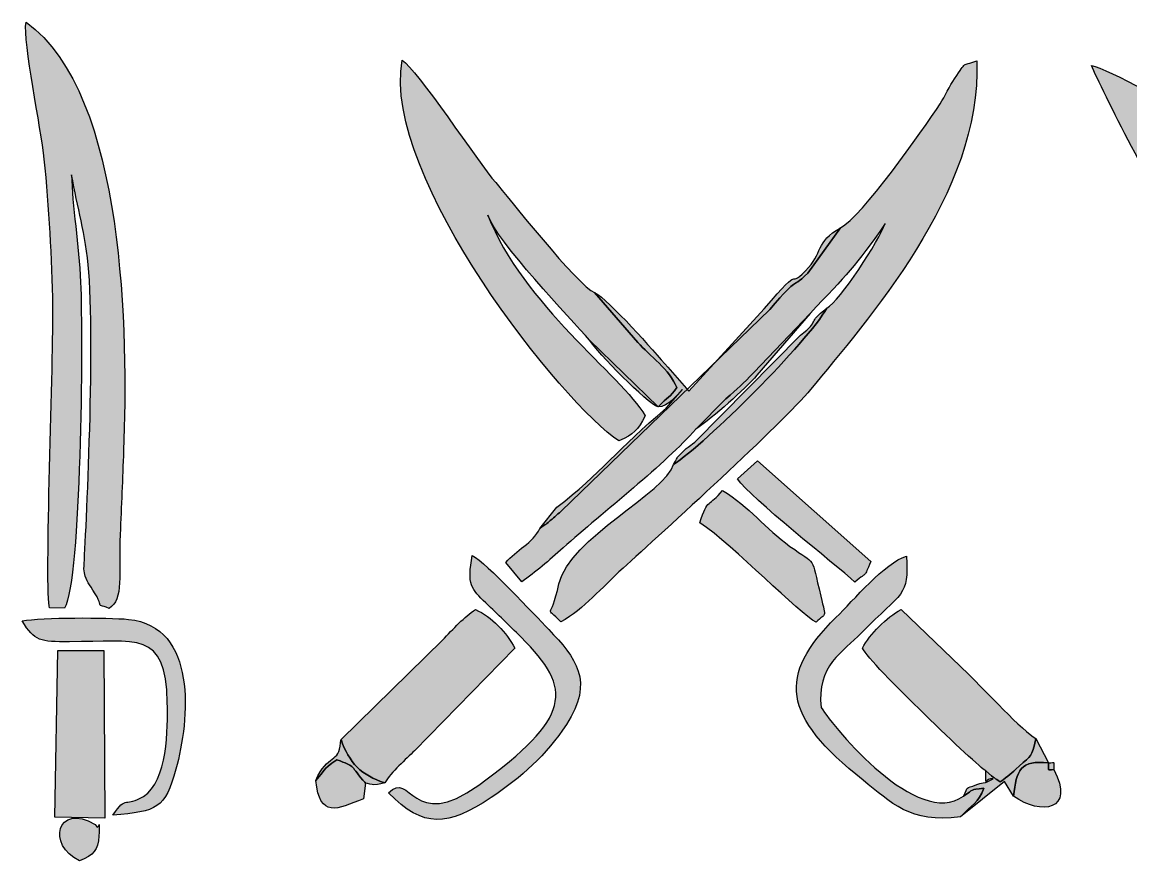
# Model space of a CAD drawing. Header units: centimetres. Extents: x -7.3 to 6.4, y -3.2 to 8.
# Drawn here: x -6.96 to 0.19, y -3.15 to 2.26 of the extents above; entities that cross this region are included whole.
import ezdxf

# ---------------------------------------------------------------- set-up
doc = ezdxf.new("R2010")
doc.units = ezdxf.units.CM
doc.header["$MEASUREMENT"] = 0
doc.layers.add('Capa 1', color=7, linetype='Continuous')

msp = doc.modelspace()

# ---------------------------------------------------------------- hatches: boundary and pattern name
at = {"layer": 'Capa 1', "true_color": 0x030303}
h = msp.add_hatch(color=18, dxfattribs=at)
edge = h.paths.add_edge_path()
edge.add_spline(control_points=[(-6.78477, -1.51664), (-6.78477, -1.51664), (-6.68896, -1.51935), (-6.68896, -1.51935), (-6.58033, -1.32728), (-6.56977, 0.20918), (-6.58474, 0.58532), (-6.59421, 0.82318), (-6.64166, 1.08125), (-6.64313, 1.27928), (-6.60696, 1.061), (-6.5526, 0.9108), (-6.53208, 0.65057), (-6.48773, 0.08716), (-6.56396, -1.26437), (-6.56373, -1.26599), (-6.55325, -1.34305), (-6.54004, -1.34867), (-6.50568, -1.4025), (-6.41357, -1.54681), (-6.50972, -1.47616), (-6.40154, -1.52105), (-6.3046, -1.46387), (-6.34187, -1.29839), (-6.33036, -1.04314), (-6.3221, -0.86005), (-6.31459, -0.68364), (-6.30796, -0.50145), (-6.28151, 0.22404), (-6.28879, 1.79887), (-6.93738, 2.26414), (-6.95779, 2.13615), (-6.83961, 1.57704), (-6.81954, 1.38003), (-6.78745, 1.06454), (-6.77036, 0.74555), (-6.76368, 0.42592), (-6.7581, 0.15875), (-6.82049, -1.43599), (-6.78477, -1.51664)], knot_values=[0, 0, 0, 0, 0.0769231, 0.0769231, 0.0769231, 0.1538462, 0.1538462, 0.1538462, 0.2307692, 0.2307692, 0.2307692, 0.3076923, 0.3076923, 0.3076923, 0.3846154, 0.3846154, 0.3846154, 0.4615385, 0.4615385, 0.4615385, 0.5384615, 0.5384615, 0.5384615, 0.6153846, 0.6153846, 0.6153846, 0.6923077, 0.6923077, 0.6923077, 0.7692308, 0.7692308, 0.7692308, 0.8461538, 0.8461538, 0.8461538, 0.9230769, 0.9230769, 0.9230769, 1, 1, 1, 1], degree=3, periodic=1)
h = msp.add_hatch(color=18, dxfattribs=at)
edge = h.paths.add_edge_path()
edge.add_spline(control_points=[(-3.30107, 0.21133), (-3.30107, 0.21133), (-2.85859, -0.22041), (-2.85859, -0.22041), (-2.79511, -0.15342), (-2.7839, -0.16141), (-2.73894, -0.09469), (-2.78334, 0.01723), (-2.91449, 0.11405), (-2.99038, 0.19568), (-2.99038, 0.19568), (-3.26913, 0.5181), (-3.26913, 0.5181), (-3.3721, 0.55488), (-3.84107, 1.15281), (-3.90651, 1.22794), (-4.02061, 1.35902), (-4.41878, 1.96577), (-4.51051, 2.0182), (-4.64826, 1.26608), (-3.46263, -0.21437), (-3.11214, -0.43959), (-3.01369, -0.39625), (-2.99095, -0.37177), (-2.94274, -0.27699), (-3.09656, -0.01567), (-3.73391, 0.43934), (-3.95777, 1.01902), (-3.90587, 0.85648), (-3.41933, 0.34429), (-3.30107, 0.21133)], knot_values=[0, 0, 0, 0, 0.1, 0.1, 0.1, 0.2, 0.2, 0.2, 0.3, 0.3, 0.3, 0.4, 0.4, 0.4, 0.5, 0.5, 0.5, 0.6, 0.6, 0.6, 0.7, 0.7, 0.7, 0.8, 0.8, 0.8, 0.9, 0.9, 0.9, 1, 1, 1, 1], degree=3, periodic=1)
h = msp.add_hatch(color=18, dxfattribs=at)
edge = h.paths.add_edge_path()
edge.add_spline(control_points=[(-1.77034, 0.41758), (-1.89599, 0.19726), (-2.54967, -0.45513), (-2.76071, -0.59247), (-2.8054, -0.76915), (-3.434, -1.06887), (-3.49876, -1.36266), (-3.55429, -1.61456), (-3.59023, -1.49265), (-3.48782, -1.60833), (-3.33321, -1.52192), (-3.22699, -1.38911), (-3.08566, -1.2612), (-2.83716, -1.03635), (-2.04864, -0.31942), (-1.87626, -0.10785), (-1.52264, 0.32619), (-0.76467, 1.16635), (-0.80371, 2.01413), (-0.90781, 1.9749), (-0.86244, 2.0213), (-0.94644, 1.89882), (-0.97816, 1.85258), (-1.00928, 1.78333), (-1.03908, 1.73757), (-1.15533, 1.55916), (-1.54882, 1.00664), (-1.68167, 0.93641), (-1.68167, 0.93641), (-1.89437, 0.64378), (-1.89437, 0.64378), (-2.02148, 0.51852), (-1.93167, 0.65031), (-2.1386, 0.40955), (-2.1386, 0.40955), (-3.48462, -0.89328), (-3.48462, -0.89328), (-3.52007, -0.92304), (-3.51796, -0.92436), (-3.55478, -0.95435), (-3.60091, -0.99196), (-3.569, -0.96597), (-3.62297, -1.00486), (-3.66612, -1.09995), (-3.77811, -1.14499), (-3.84175, -1.22461), (-3.84175, -1.22461), (-3.73904, -1.34875), (-3.73904, -1.34875), (-3.64821, -1.28757), (-3.56549, -1.21273), (-3.47243, -1.1299), (-3.21741, -0.90298), (-2.8034, -0.58108), (-2.61696, -0.36389), (-2.61696, -0.36389), (-2.42191, -0.16892), (-2.42191, -0.16892), (-2.3444, -0.09831), (-2.31309, -0.0747), (-2.24154, 0.0021), (-2.24154, 0.0021), (-1.87932, 0.38292), (-1.87932, 0.38292), (-1.63976, 0.63658), (-1.58884, 0.68169), (-1.39507, 0.96372), (-1.43076, 0.85961), (-1.68729, 0.46005), (-1.77034, 0.41758)], knot_values=[0, 0, 0, 0, 0.0434783, 0.0434783, 0.0434783, 0.0869565, 0.0869565, 0.0869565, 0.1304348, 0.1304348, 0.1304348, 0.173913, 0.173913, 0.173913, 0.2173913, 0.2173913, 0.2173913, 0.2608696, 0.2608696, 0.2608696, 0.3043478, 0.3043478, 0.3043478, 0.3478261, 0.3478261, 0.3478261, 0.3913043, 0.3913043, 0.3913043, 0.4347826, 0.4347826, 0.4347826, 0.4782609, 0.4782609, 0.4782609, 0.5217391, 0.5217391, 0.5217391, 0.5652174, 0.5652174, 0.5652174, 0.6086957, 0.6086957, 0.6086957, 0.6521739, 0.6521739, 0.6521739, 0.6956522, 0.6956522, 0.6956522, 0.7391304, 0.7391304, 0.7391304, 0.7826087, 0.7826087, 0.7826087, 0.826087, 0.826087, 0.826087, 0.8695652, 0.8695652, 0.8695652, 0.9130435, 0.9130435, 0.9130435, 0.9565217, 0.9565217, 0.9565217, 1, 1, 1, 1], degree=3, periodic=1)
h = msp.add_hatch(color=18, dxfattribs=at)
edge = h.paths.add_edge_path()
edge.add_spline(control_points=[(0.89042, 0.80239), (0.84923, 1.16148), (0.70518, 1.11018), (0.58712, 1.34189), (0.75195, 1.23994), (0.86892, 1.03263), (1.12145, 1.04625), (1.11093, 1.10788), (0.9974, 1.3445), (0.96428, 1.4053), (0.89401, 1.53419), (0.79216, 1.54573), (0.64249, 1.62596), (0.50135, 1.70163), (0.04362, 1.96544), (-0.06377, 1.98414), (-0.00258, 1.84292), (0.3765, 1.06428), (0.50648, 0.97805), (0.60979, 0.90952), (0.77104, 0.82966), (0.89042, 0.80239)], knot_values=[0, 0, 0, 0, 0.1428571, 0.1428571, 0.1428571, 0.2857143, 0.2857143, 0.2857143, 0.4285714, 0.4285714, 0.4285714, 0.5714286, 0.5714286, 0.5714286, 0.7142857, 0.7142857, 0.7142857, 0.8571429, 0.8571429, 0.8571429, 1, 1, 1, 1], degree=3, periodic=1)
at = {"layer": 'Capa 1', "true_color": 0xaeaeae}
h = msp.add_hatch(color=253, dxfattribs=at)
edge = h.paths.add_edge_path()
edge.add_spline(control_points=[(-3.26913, 0.5181), (-3.26913, 0.5181), (-2.99038, 0.19568), (-2.99038, 0.19568), (-2.91449, 0.11405), (-2.78334, 0.01723), (-2.73894, -0.09469), (-2.7839, -0.16141), (-2.79511, -0.15342), (-2.85859, -0.22041), (-2.85859, -0.22041), (-3.30107, 0.21133), (-3.30107, 0.21133), (-3.25351, 0.13314), (-2.9315, -0.19706), (-2.85859, -0.22041), (-2.79326, -0.2192), (-2.73939, -0.14625), (-2.70266, -0.10732), (-2.70266, -0.10732), (-2.80672, -0.22912), (-2.80672, -0.22912), (-3.12236, -0.49086), (-3.22828, -0.64909), (-3.5117, -0.86831), (-3.5117, -0.86831), (-3.62297, -1.00486), (-3.62297, -1.00486), (-3.569, -0.96597), (-3.60091, -0.99196), (-3.55478, -0.95435), (-3.51796, -0.92436), (-3.52007, -0.92304), (-3.48462, -0.89328), (-3.48462, -0.89328), (-2.1386, 0.40955), (-2.1386, 0.40955), (-1.93167, 0.65031), (-2.02148, 0.51852), (-1.89437, 0.64378), (-1.89437, 0.64378), (-1.68167, 0.93641), (-1.68167, 0.93641), (-1.84586, 0.84656), (-1.79388, 0.77139), (-1.90753, 0.65827), (-2.04324, 0.52319), (-1.90221, 0.73405), (-2.17402, 0.4126), (-2.17402, 0.4126), (-2.66116, -0.11894), (-2.66116, -0.11894), (-2.66116, -0.11894), (-2.79722, 0.03759), (-2.79722, 0.03759), (-2.88605, 0.13721), (-3.17381, 0.4699), (-3.26913, 0.5181)], knot_values=[0, 0, 0, 0, 0.0526316, 0.0526316, 0.0526316, 0.1052632, 0.1052632, 0.1052632, 0.1578947, 0.1578947, 0.1578947, 0.2105263, 0.2105263, 0.2105263, 0.2631579, 0.2631579, 0.2631579, 0.3157895, 0.3157895, 0.3157895, 0.3684211, 0.3684211, 0.3684211, 0.4210526, 0.4210526, 0.4210526, 0.4736842, 0.4736842, 0.4736842, 0.5263158, 0.5263158, 0.5263158, 0.5789474, 0.5789474, 0.5789474, 0.6315789, 0.6315789, 0.6315789, 0.6842105, 0.6842105, 0.6842105, 0.7368421, 0.7368421, 0.7368421, 0.7894737, 0.7894737, 0.7894737, 0.8421053, 0.8421053, 0.8421053, 0.8947368, 0.8947368, 0.8947368, 0.9473684, 0.9473684, 0.9473684, 1, 1, 1, 1], degree=3, periodic=1)
h = msp.add_hatch(color=253, dxfattribs=at)
edge = h.paths.add_edge_path()
edge.add_spline(control_points=[(-2.76071, -0.59247), (-2.54967, -0.45513), (-1.89599, 0.19726), (-1.77034, 0.41758), (-1.90651, 0.31438), (-1.8075, 0.34621), (-1.94046, 0.24222), (-1.94046, 0.24222), (-2.62167, -0.44733), (-2.62167, -0.44733), (-2.66648, -0.48425), (-2.6675, -0.47799), (-2.69289, -0.50308), (-2.76063, -0.57007), (-2.71559, -0.52046), (-2.76071, -0.59247)], knot_values=[0, 0, 0, 0, 0.2, 0.2, 0.2, 0.4, 0.4, 0.4, 0.6, 0.6, 0.6, 0.8, 0.8, 0.8, 1, 1, 1, 1], degree=3, periodic=1)
h = msp.add_hatch(color=253, dxfattribs=at)
edge = h.paths.add_edge_path()
edge.add_spline(control_points=[(-1.87932, 0.38292), (-1.87932, 0.38292), (-2.24154, 0.0021), (-2.24154, 0.0021), (-2.31309, -0.0747), (-2.3444, -0.09831), (-2.42191, -0.16892), (-2.42191, -0.16892), (-2.61696, -0.36389), (-2.61696, -0.36389), (-2.4981, -0.2851), (-2.30136, -0.10517), (-2.22215, -0.01612), (-2.22215, -0.01612), (-1.87932, 0.38292), (-1.87932, 0.38292)], knot_values=[0, 0, 0, 0, 0.2, 0.2, 0.2, 0.4, 0.4, 0.4, 0.6, 0.6, 0.6, 0.8, 0.8, 0.8, 1, 1, 1, 1], degree=3, periodic=1)
at = {"layer": 'Capa 1', "true_color": 0x030303}
h = msp.add_hatch(color=18, dxfattribs=at)
edge = h.paths.add_edge_path()
edge.add_spline(control_points=[(-2.34643, -0.68534), (-2.26571, -0.80555), (-1.71818, -1.23529), (-1.58944, -1.35135), (-1.50201, -1.2744), (-1.53863, -1.33253), (-1.48583, -1.21892), (-1.48583, -1.21892), (-2.21796, -0.56897), (-2.21796, -0.56897), (-2.21796, -0.56897), (-2.34643, -0.68534), (-2.34643, -0.68534)], knot_values=[0, 0, 0, 0, 0.25, 0.25, 0.25, 0.5, 0.5, 0.5, 0.75, 0.75, 0.75, 1, 1, 1, 1], degree=3, periodic=1)
h = msp.add_hatch(color=18, dxfattribs=at)
edge = h.paths.add_edge_path()
edge.add_spline(control_points=[(-2.5898, -0.96835), (-2.36922, -1.11481), (-1.94747, -1.55764), (-1.83862, -1.61048), (-1.77744, -1.54134), (-1.77189, -1.59992), (-1.80999, -1.44176), (-1.87547, -1.17011), (-1.83405, -1.24626), (-2.00839, -1.12028), (-2.16659, -1.00595), (-2.27235, -0.86454), (-2.443, -0.75881), (-2.53148, -0.86748), (-2.53903, -0.80645), (-2.5898, -0.96835)], knot_values=[0, 0, 0, 0, 0.2, 0.2, 0.2, 0.4, 0.4, 0.4, 0.6, 0.6, 0.6, 0.8, 0.8, 0.8, 1, 1, 1, 1], degree=3, periodic=1)
h = msp.add_hatch(color=18, dxfattribs=at)
edge = h.paths.add_edge_path()
edge.add_spline(control_points=[(-4.59798, -2.71245), (-4.37287, -2.94198), (-4.2186, -2.93006), (-3.93657, -2.74237), (-3.74058, -2.61189), (-3.58031, -2.46766), (-3.45044, -2.26982), (-3.2686, -1.99277), (-3.391, -1.83759), (-3.56534, -1.6571), (-3.6605, -1.55858), (-3.96562, -1.22936), (-4.0581, -1.17863), (-4.09405, -1.36666), (-4.06501, -1.39646), (-3.97052, -1.48601), (-3.88731, -1.56488), (-3.82613, -1.62497), (-3.74318, -1.70719), (-3.4028, -2.04452), (-3.41819, -2.22708), (-4.01654, -2.66187), (-4.44805, -2.97543), (-4.45608, -2.55784), (-4.59798, -2.71245)], knot_values=[0, 0, 0, 0, 0.125, 0.125, 0.125, 0.25, 0.25, 0.25, 0.375, 0.375, 0.375, 0.5, 0.5, 0.5, 0.625, 0.625, 0.625, 0.75, 0.75, 0.75, 0.875, 0.875, 0.875, 1, 1, 1, 1], degree=3, periodic=1)
h = msp.add_hatch(color=18, dxfattribs=at)
edge = h.paths.add_edge_path()
edge.add_spline(control_points=[(-0.90857, -2.86609), (-0.8346, -2.78925), (-0.79081, -2.77597), (-0.75807, -2.68119), (-0.85361, -2.69326), (-0.81551, -2.6865), (-0.88982, -2.73279), (-1.18483, -2.94865), (-1.72172, -2.29701), (-1.80663, -2.16122), (-1.84231, -1.89583), (-1.66307, -1.7961), (-1.54878, -1.68015), (-1.2809, -1.40834), (-1.24061, -1.44535), (-1.25721, -1.18346), (-1.39507, -1.22638), (-1.59951, -1.46903), (-1.71203, -1.58031), (-2.08855, -1.95279), (-2.06286, -2.21395), (-1.53679, -2.63011), (-1.35449, -2.77431), (-1.23624, -2.91003), (-0.90857, -2.86609)], knot_values=[0, 0, 0, 0, 0.125, 0.125, 0.125, 0.25, 0.25, 0.25, 0.375, 0.375, 0.375, 0.5, 0.5, 0.5, 0.625, 0.625, 0.625, 0.75, 0.75, 0.75, 0.875, 0.875, 0.875, 1, 1, 1, 1], degree=3, periodic=1)
h = msp.add_hatch(color=18, dxfattribs=at)
edge = h.paths.add_edge_path()
edge.add_spline(control_points=[(-4.90423, -2.36823), (-4.8553, -2.51488), (-4.77066, -2.60235), (-4.62231, -2.64675), (-4.58157, -2.57878), (-4.48494, -2.49274), (-4.4299, -2.43986), (-4.4299, -2.43986), (-3.78351, -1.77799), (-3.78351, -1.77799), (-3.83582, -1.67792), (-3.93201, -1.57412), (-4.03826, -1.52874), (-4.10808, -1.5737), (-4.18069, -1.65329), (-4.25062, -1.72613), (-4.25062, -1.72613), (-4.90423, -2.36823), (-4.90423, -2.36823)], knot_values=[0, 0, 0, 0, 0.1666667, 0.1666667, 0.1666667, 0.3333333, 0.3333333, 0.3333333, 0.5, 0.5, 0.5, 0.6666667, 0.6666667, 0.6666667, 0.8333333, 0.8333333, 0.8333333, 1, 1, 1, 1], degree=3, periodic=1)
h = msp.add_hatch(color=18, dxfattribs=at)
edge = h.paths.add_edge_path()
edge.add_spline(control_points=[(-0.74554, -2.57044), (-0.74554, -2.57044), (-0.70892, -2.60111), (-0.70892, -2.60111), (-0.66897, -2.63094), (-0.6956, -2.61216), (-0.65309, -2.64049), (-0.59565, -2.60209), (-0.5838, -2.58911), (-0.53081, -2.54019), (-0.44828, -2.464), (-0.45092, -2.48957), (-0.42218, -2.36023), (-0.49984, -2.32108), (-0.75848, -2.04339), (-0.85546, -1.94728), (-0.85546, -1.94728), (-1.2918, -1.52837), (-1.2918, -1.52837), (-1.38693, -1.5808), (-1.49243, -1.68547), (-1.54169, -1.77799), (-1.48824, -1.88376), (-0.79183, -2.54483), (-0.74554, -2.57044)], knot_values=[0, 0, 0, 0, 0.125, 0.125, 0.125, 0.25, 0.25, 0.25, 0.375, 0.375, 0.375, 0.5, 0.5, 0.5, 0.625, 0.625, 0.625, 0.75, 0.75, 0.75, 0.875, 0.875, 0.875, 1, 1, 1, 1], degree=3, periodic=1)
h = msp.add_hatch(color=18, dxfattribs=at)
edge = h.paths.add_edge_path()
edge.add_spline(control_points=[(-6.65701, -1.73646), (-6.22331, -1.73703), (-6.03547, -1.65691), (-6.02593, -2.12803), (-6.02249, -2.29652), (-6.02099, -2.63449), (-6.17945, -2.73463), (-6.29705, -2.80894), (-6.2871, -2.72075), (-6.37664, -2.85507), (-6.08994, -2.83429), (-6.04049, -2.81109), (-5.97082, -2.55969), (-5.88116, -2.23602), (-5.8296, -1.63628), (-6.2765, -1.59166), (-6.41157, -1.57816), (-6.83478, -1.57936), (-6.96212, -1.60135), (-6.8805, -1.73499), (-6.84787, -1.7362), (-6.65701, -1.73646)], knot_values=[0, 0, 0, 0, 0.1428571, 0.1428571, 0.1428571, 0.2857143, 0.2857143, 0.2857143, 0.4285714, 0.4285714, 0.4285714, 0.5714286, 0.5714286, 0.5714286, 0.7142857, 0.7142857, 0.7142857, 0.8571429, 0.8571429, 0.8571429, 1, 1, 1, 1], degree=3, periodic=1)
h = msp.add_hatch(color=18, dxfattribs=at)
edge = h.paths.add_edge_path()
edge.add_spline(control_points=[(-6.75105, -2.86809), (-6.75105, -2.86809), (-6.42817, -2.87454), (-6.42817, -2.87454), (-6.42817, -2.87454), (-6.43609, -1.79357), (-6.43609, -1.79357), (-6.43609, -1.79357), (-6.7317, -1.7921), (-6.7317, -1.7921), (-6.7317, -1.7921), (-6.75105, -2.86809), (-6.75105, -2.86809)], knot_values=[0, 0, 0, 0, 0.25, 0.25, 0.25, 0.5, 0.5, 0.5, 0.75, 0.75, 0.75, 1, 1, 1, 1], degree=3, periodic=1)
at = {"layer": 'Capa 1', "true_color": 0x848484}
h = msp.add_hatch(color=252, dxfattribs=at)
edge = h.paths.add_edge_path()
edge.add_spline(control_points=[(-0.88982, -2.73279), (-0.81551, -2.6865), (-0.85361, -2.69326), (-0.75807, -2.68119), (-0.79081, -2.77597), (-0.8346, -2.78925), (-0.90857, -2.86609), (-0.90857, -2.86609), (-0.62371, -2.63788), (-0.62371, -2.63788), (-0.62371, -2.63788), (-0.566, -2.73305), (-0.566, -2.73305), (-0.54925, -2.56663), (-0.51923, -2.49738), (-0.34021, -2.51888), (-0.33859, -2.57244), (-0.3539, -2.56192), (-0.30592, -2.56192), (-0.30845, -2.50677), (-0.29208, -2.5159), (-0.34021, -2.51888), (-0.34021, -2.51888), (-0.42218, -2.36023), (-0.42218, -2.36023), (-0.45092, -2.48957), (-0.44828, -2.464), (-0.53081, -2.54019), (-0.5838, -2.58911), (-0.59565, -2.60209), (-0.65309, -2.64049), (-0.6956, -2.61216), (-0.66897, -2.63094), (-0.70892, -2.60111), (-0.70892, -2.60111), (-0.74554, -2.57044), (-0.74554, -2.57044), (-0.74313, -2.69322), (-0.75388, -2.61016), (-0.69779, -2.62095), (-0.69779, -2.62095), (-0.73974, -2.64396), (-0.73974, -2.64396), (-0.74091, -2.64433), (-0.7784, -2.64845), (-0.80273, -2.65806), (-0.88541, -2.69088), (-0.85142, -2.66244), (-0.88982, -2.73279)], knot_values=[0, 0, 0, 0, 0.0625, 0.0625, 0.0625, 0.125, 0.125, 0.125, 0.1875, 0.1875, 0.1875, 0.25, 0.25, 0.25, 0.3125, 0.3125, 0.3125, 0.375, 0.375, 0.375, 0.4375, 0.4375, 0.4375, 0.5, 0.5, 0.5, 0.5625, 0.5625, 0.5625, 0.625, 0.625, 0.625, 0.6875, 0.6875, 0.6875, 0.75, 0.75, 0.75, 0.8125, 0.8125, 0.8125, 0.875, 0.875, 0.875, 0.9375, 0.9375, 0.9375, 1, 1, 1, 1], degree=3, periodic=1)
h = msp.add_hatch(color=252, dxfattribs=at)
edge = h.paths.add_edge_path()
edge.add_spline(control_points=[(-5.06816, -2.63162), (-5.00075, -2.56158), (-5.03409, -2.56859), (-4.93248, -2.49772), (-4.80714, -2.54702), (-4.85338, -2.52374), (-4.76342, -2.63045), (-4.7601, -2.63441), (-4.75248, -2.64275), (-4.74667, -2.6486), (-4.73641, -2.65142), (-4.70058, -2.6604), (-4.69405, -2.6601), (-4.65879, -2.65833), (-4.62846, -2.64875), (-4.62231, -2.64675), (-4.77066, -2.60235), (-4.8553, -2.51488), (-4.90423, -2.36823), (-4.90653, -2.37483), (-4.90777, -2.37943), (-4.90826, -2.38878), (-4.91528, -2.52009), (-4.99189, -2.45958), (-5.06816, -2.63162)], knot_values=[0, 0, 0, 0, 0.125, 0.125, 0.125, 0.25, 0.25, 0.25, 0.375, 0.375, 0.375, 0.5, 0.5, 0.5, 0.625, 0.625, 0.625, 0.75, 0.75, 0.75, 0.875, 0.875, 0.875, 1, 1, 1, 1], degree=3, periodic=1)
at = {"layer": 'Capa 1', "true_color": 0x030303}
h = msp.add_hatch(color=18, dxfattribs=at)
edge = h.paths.add_edge_path()
edge.add_spline(control_points=[(-5.06816, -2.63162), (-5.04005, -2.8808), (-4.93278, -2.81686), (-4.76044, -2.75029), (-4.76044, -2.75029), (-4.74667, -2.6486), (-4.74667, -2.6486), (-4.75248, -2.64275), (-4.7601, -2.63441), (-4.76342, -2.63045), (-4.85338, -2.52374), (-4.80714, -2.54702), (-4.93248, -2.49772), (-5.03409, -2.56859), (-5.00075, -2.56158), (-5.06816, -2.63162)], knot_values=[0, 0, 0, 0, 0.2, 0.2, 0.2, 0.4, 0.4, 0.4, 0.6, 0.6, 0.6, 0.8, 0.8, 0.8, 1, 1, 1, 1], degree=3, periodic=1)
h = msp.add_hatch(color=18, dxfattribs=at)
edge = h.paths.add_edge_path()
edge.add_spline(control_points=[(-0.566, -2.73305), (-0.38845, -2.86099), (-0.16542, -2.82535), (-0.30592, -2.56192), (-0.3539, -2.56192), (-0.33859, -2.57244), (-0.34021, -2.51888), (-0.51923, -2.49738), (-0.54925, -2.56663), (-0.566, -2.73305)], knot_values=[0, 0, 0, 0, 0.3333333, 0.3333333, 0.3333333, 0.6666667, 0.6666667, 0.6666667, 1, 1, 1, 1], degree=3, periodic=1)
h = msp.add_hatch(color=18, dxfattribs=at)
edge = h.paths.add_edge_path()
edge.add_spline(control_points=[(-6.59315, -3.15091), (-6.50074, -3.11341), (-6.47045, -3.08112), (-6.46717, -2.99135), (-6.46151, -2.83568), (-6.46249, -2.97857), (-6.49067, -2.91542), (-6.74113, -2.77194), (-6.80385, -3.05019), (-6.59315, -3.15091)], knot_values=[0, 0, 0, 0, 0.3333333, 0.3333333, 0.3333333, 0.6666667, 0.6666667, 0.6666667, 1, 1, 1, 1], degree=3, periodic=1)

# ---------------------------------------------------------------- linework, layer by layer
at = {"layer": 'Capa 1'}
for points, knots in [([(-6.78477, -1.51664), (-6.78477, -1.51664), (-6.68896, -1.51935), (-6.68896, -1.51935), (-6.58033, -1.32728), (-6.56977, 0.20918), (-6.58474, 0.58532), (-6.59421, 0.82318), (-6.64166, 1.08125), (-6.64313, 1.27928), (-6.60696, 1.061), (-6.5526, 0.9108), (-6.53208, 0.65057), (-6.48773, 0.08716), (-6.56396, -1.26437), (-6.56373, -1.26599), (-6.55325, -1.34305), (-6.54004, -1.34867), (-6.50568, -1.4025), (-6.41357, -1.54681), (-6.50972, -1.47616), (-6.40154, -1.52105), (-6.3046, -1.46387), (-6.34187, -1.29839), (-6.33036, -1.04314), (-6.3221, -0.86005), (-6.31459, -0.68364), (-6.30796, -0.50145), (-6.28151, 0.22404), (-6.28879, 1.79887), (-6.93738, 2.26414), (-6.95779, 2.13615), (-6.83961, 1.57704), (-6.81954, 1.38003), (-6.78745, 1.06454), (-6.77036, 0.74555), (-6.76368, 0.42592), (-6.7581, 0.15875), (-6.82049, -1.43599), (-6.78477, -1.51664)], [0, 0, 0, 0, 0.0769231, 0.0769231, 0.0769231, 0.1538462, 0.1538462, 0.1538462, 0.2307692, 0.2307692, 0.2307692, 0.3076923, 0.3076923, 0.3076923, 0.3846154, 0.3846154, 0.3846154, 0.4615385, 0.4615385, 0.4615385, 0.5384615, 0.5384615, 0.5384615, 0.6153846, 0.6153846, 0.6153846, 0.6923077, 0.6923077, 0.6923077, 0.7692308, 0.7692308, 0.7692308, 0.8461538, 0.8461538, 0.8461538, 0.9230769, 0.9230769, 0.9230769, 1, 1, 1, 1]), ([(-3.30107, 0.21133), (-3.30107, 0.21133), (-2.85859, -0.22041), (-2.85859, -0.22041), (-2.79511, -0.15342), (-2.7839, -0.16141), (-2.73894, -0.09469), (-2.78334, 0.01723), (-2.91449, 0.11405), (-2.99038, 0.19568), (-2.99038, 0.19568), (-3.26913, 0.5181), (-3.26913, 0.5181), (-3.3721, 0.55488), (-3.84107, 1.15281), (-3.90651, 1.22794), (-4.02061, 1.35902), (-4.41878, 1.96577), (-4.51051, 2.0182), (-4.64826, 1.26608), (-3.46263, -0.21437), (-3.11214, -0.43959), (-3.01369, -0.39625), (-2.99095, -0.37177), (-2.94274, -0.27699), (-3.09656, -0.01567), (-3.73391, 0.43934), (-3.95777, 1.01902), (-3.90587, 0.85648), (-3.41933, 0.34429), (-3.30107, 0.21133)], [0, 0, 0, 0, 0.1, 0.1, 0.1, 0.2, 0.2, 0.2, 0.3, 0.3, 0.3, 0.4, 0.4, 0.4, 0.5, 0.5, 0.5, 0.6, 0.6, 0.6, 0.7, 0.7, 0.7, 0.8, 0.8, 0.8, 0.9, 0.9, 0.9, 1, 1, 1, 1]), ([(-1.77034, 0.41758), (-1.89599, 0.19726), (-2.54967, -0.45513), (-2.76071, -0.59247), (-2.8054, -0.76915), (-3.434, -1.06887), (-3.49876, -1.36266), (-3.55429, -1.61456), (-3.59023, -1.49265), (-3.48782, -1.60833), (-3.33321, -1.52192), (-3.22699, -1.38911), (-3.08566, -1.2612), (-2.83716, -1.03635), (-2.04864, -0.31942), (-1.87626, -0.10785), (-1.52264, 0.32619), (-0.76467, 1.16635), (-0.80371, 2.01413), (-0.90781, 1.9749), (-0.86244, 2.0213), (-0.94644, 1.89882), (-0.97816, 1.85258), (-1.00928, 1.78333), (-1.03908, 1.73757), (-1.15533, 1.55916), (-1.54882, 1.00664), (-1.68167, 0.93641), (-1.68167, 0.93641), (-1.89437, 0.64378), (-1.89437, 0.64378), (-2.02148, 0.51852), (-1.93167, 0.65031), (-2.1386, 0.40955), (-2.1386, 0.40955), (-3.48462, -0.89328), (-3.48462, -0.89328), (-3.52007, -0.92304), (-3.51796, -0.92436), (-3.55478, -0.95435), (-3.60091, -0.99196), (-3.569, -0.96597), (-3.62297, -1.00486), (-3.66612, -1.09995), (-3.77811, -1.14499), (-3.84175, -1.22461), (-3.84175, -1.22461), (-3.73904, -1.34875), (-3.73904, -1.34875), (-3.64821, -1.28757), (-3.56549, -1.21273), (-3.47243, -1.1299), (-3.21741, -0.90298), (-2.8034, -0.58108), (-2.61696, -0.36389), (-2.61696, -0.36389), (-2.42191, -0.16892), (-2.42191, -0.16892), (-2.3444, -0.09831), (-2.31309, -0.0747), (-2.24154, 0.0021), (-2.24154, 0.0021), (-1.87932, 0.38292), (-1.87932, 0.38292), (-1.63976, 0.63658), (-1.58884, 0.68169), (-1.39507, 0.96372), (-1.43076, 0.85961), (-1.68729, 0.46005), (-1.77034, 0.41758)], [0, 0, 0, 0, 0.0434783, 0.0434783, 0.0434783, 0.0869565, 0.0869565, 0.0869565, 0.1304348, 0.1304348, 0.1304348, 0.173913, 0.173913, 0.173913, 0.2173913, 0.2173913, 0.2173913, 0.2608696, 0.2608696, 0.2608696, 0.3043478, 0.3043478, 0.3043478, 0.3478261, 0.3478261, 0.3478261, 0.3913043, 0.3913043, 0.3913043, 0.4347826, 0.4347826, 0.4347826, 0.4782609, 0.4782609, 0.4782609, 0.5217391, 0.5217391, 0.5217391, 0.5652174, 0.5652174, 0.5652174, 0.6086957, 0.6086957, 0.6086957, 0.6521739, 0.6521739, 0.6521739, 0.6956522, 0.6956522, 0.6956522, 0.7391304, 0.7391304, 0.7391304, 0.7826087, 0.7826087, 0.7826087, 0.826087, 0.826087, 0.826087, 0.8695652, 0.8695652, 0.8695652, 0.9130435, 0.9130435, 0.9130435, 0.9565217, 0.9565217, 0.9565217, 1, 1, 1, 1]), ([(0.89042, 0.80239), (0.84923, 1.16148), (0.70518, 1.11018), (0.58712, 1.34189), (0.75195, 1.23994), (0.86892, 1.03263), (1.12145, 1.04625), (1.11093, 1.10788), (0.9974, 1.3445), (0.96428, 1.4053), (0.89401, 1.53419), (0.79216, 1.54573), (0.64249, 1.62596), (0.50135, 1.70163), (0.04362, 1.96544), (-0.06377, 1.98414), (-0.00258, 1.84292), (0.3765, 1.06428), (0.50648, 0.97805), (0.60979, 0.90952), (0.77104, 0.82966), (0.89042, 0.80239)], [0, 0, 0, 0, 0.1428571, 0.1428571, 0.1428571, 0.2857143, 0.2857143, 0.2857143, 0.4285714, 0.4285714, 0.4285714, 0.5714286, 0.5714286, 0.5714286, 0.7142857, 0.7142857, 0.7142857, 0.8571429, 0.8571429, 0.8571429, 1, 1, 1, 1]), ([(-2.34643, -0.68534), (-2.26571, -0.80555), (-1.71818, -1.23529), (-1.58944, -1.35135), (-1.50201, -1.2744), (-1.53863, -1.33253), (-1.48583, -1.21892), (-1.48583, -1.21892), (-2.21796, -0.56897), (-2.21796, -0.56897), (-2.21796, -0.56897), (-2.34643, -0.68534), (-2.34643, -0.68534)], [0, 0, 0, 0, 0.25, 0.25, 0.25, 0.5, 0.5, 0.5, 0.75, 0.75, 0.75, 1, 1, 1, 1]), ([(-2.5898, -0.96835), (-2.36922, -1.11481), (-1.94747, -1.55764), (-1.83862, -1.61048), (-1.77744, -1.54134), (-1.77189, -1.59992), (-1.80999, -1.44176), (-1.87547, -1.17011), (-1.83405, -1.24626), (-2.00839, -1.12028), (-2.16659, -1.00595), (-2.27235, -0.86454), (-2.443, -0.75881), (-2.53148, -0.86748), (-2.53903, -0.80645), (-2.5898, -0.96835)], [0, 0, 0, 0, 0.2, 0.2, 0.2, 0.4, 0.4, 0.4, 0.6, 0.6, 0.6, 0.8, 0.8, 0.8, 1, 1, 1, 1]), ([(-4.59798, -2.71245), (-4.37287, -2.94198), (-4.2186, -2.93006), (-3.93657, -2.74237), (-3.74058, -2.61189), (-3.58031, -2.46766), (-3.45044, -2.26982), (-3.2686, -1.99277), (-3.391, -1.83759), (-3.56534, -1.6571), (-3.6605, -1.55858), (-3.96562, -1.22936), (-4.0581, -1.17863), (-4.09405, -1.36666), (-4.06501, -1.39646), (-3.97052, -1.48601), (-3.88731, -1.56488), (-3.82613, -1.62497), (-3.74318, -1.70719), (-3.4028, -2.04452), (-3.41819, -2.22708), (-4.01654, -2.66187), (-4.44805, -2.97543), (-4.45608, -2.55784), (-4.59798, -2.71245)], [0, 0, 0, 0, 0.125, 0.125, 0.125, 0.25, 0.25, 0.25, 0.375, 0.375, 0.375, 0.5, 0.5, 0.5, 0.625, 0.625, 0.625, 0.75, 0.75, 0.75, 0.875, 0.875, 0.875, 1, 1, 1, 1]), ([(-0.90857, -2.86609), (-0.8346, -2.78925), (-0.79081, -2.77597), (-0.75807, -2.68119), (-0.85361, -2.69326), (-0.81551, -2.6865), (-0.88982, -2.73279), (-1.18483, -2.94865), (-1.72172, -2.29701), (-1.80663, -2.16122), (-1.84231, -1.89583), (-1.66307, -1.7961), (-1.54878, -1.68015), (-1.2809, -1.40834), (-1.24061, -1.44535), (-1.25721, -1.18346), (-1.39507, -1.22638), (-1.59951, -1.46903), (-1.71203, -1.58031), (-2.08855, -1.95279), (-2.06286, -2.21395), (-1.53679, -2.63011), (-1.35449, -2.77431), (-1.23624, -2.91003), (-0.90857, -2.86609)], [0, 0, 0, 0, 0.125, 0.125, 0.125, 0.25, 0.25, 0.25, 0.375, 0.375, 0.375, 0.5, 0.5, 0.5, 0.625, 0.625, 0.625, 0.75, 0.75, 0.75, 0.875, 0.875, 0.875, 1, 1, 1, 1]), ([(-4.90423, -2.36823), (-4.8553, -2.51488), (-4.77066, -2.60235), (-4.62231, -2.64675), (-4.58157, -2.57878), (-4.48494, -2.49274), (-4.4299, -2.43986), (-4.4299, -2.43986), (-3.78351, -1.77799), (-3.78351, -1.77799), (-3.83582, -1.67792), (-3.93201, -1.57412), (-4.03826, -1.52874), (-4.10808, -1.5737), (-4.18069, -1.65329), (-4.25062, -1.72613), (-4.25062, -1.72613), (-4.90423, -2.36823), (-4.90423, -2.36823)], [0, 0, 0, 0, 0.1666667, 0.1666667, 0.1666667, 0.3333333, 0.3333333, 0.3333333, 0.5, 0.5, 0.5, 0.6666667, 0.6666667, 0.6666667, 0.8333333, 0.8333333, 0.8333333, 1, 1, 1, 1]), ([(-0.74554, -2.57044), (-0.74554, -2.57044), (-0.70892, -2.60111), (-0.70892, -2.60111), (-0.66897, -2.63094), (-0.6956, -2.61216), (-0.65309, -2.64049), (-0.59565, -2.60209), (-0.5838, -2.58911), (-0.53081, -2.54019), (-0.44828, -2.464), (-0.45092, -2.48957), (-0.42218, -2.36023), (-0.49984, -2.32108), (-0.75848, -2.04339), (-0.85546, -1.94728), (-0.85546, -1.94728), (-1.2918, -1.52837), (-1.2918, -1.52837), (-1.38693, -1.5808), (-1.49243, -1.68547), (-1.54169, -1.77799), (-1.48824, -1.88376), (-0.79183, -2.54483), (-0.74554, -2.57044)], [0, 0, 0, 0, 0.125, 0.125, 0.125, 0.25, 0.25, 0.25, 0.375, 0.375, 0.375, 0.5, 0.5, 0.5, 0.625, 0.625, 0.625, 0.75, 0.75, 0.75, 0.875, 0.875, 0.875, 1, 1, 1, 1]), ([(-6.65701, -1.73646), (-6.22331, -1.73703), (-6.03547, -1.65691), (-6.02593, -2.12803), (-6.02249, -2.29652), (-6.02099, -2.63449), (-6.17945, -2.73463), (-6.29705, -2.80894), (-6.2871, -2.72075), (-6.37664, -2.85507), (-6.08994, -2.83429), (-6.04049, -2.81109), (-5.97082, -2.55969), (-5.88116, -2.23602), (-5.8296, -1.63628), (-6.2765, -1.59166), (-6.41157, -1.57816), (-6.83478, -1.57936), (-6.96212, -1.60135), (-6.8805, -1.73499), (-6.84787, -1.7362), (-6.65701, -1.73646)], [0, 0, 0, 0, 0.1428571, 0.1428571, 0.1428571, 0.2857143, 0.2857143, 0.2857143, 0.4285714, 0.4285714, 0.4285714, 0.5714286, 0.5714286, 0.5714286, 0.7142857, 0.7142857, 0.7142857, 0.8571429, 0.8571429, 0.8571429, 1, 1, 1, 1]), ([(-6.75105, -2.86809), (-6.75105, -2.86809), (-6.42817, -2.87454), (-6.42817, -2.87454), (-6.42817, -2.87454), (-6.43609, -1.79357), (-6.43609, -1.79357), (-6.43609, -1.79357), (-6.7317, -1.7921), (-6.7317, -1.7921), (-6.7317, -1.7921), (-6.75105, -2.86809), (-6.75105, -2.86809)], [0, 0, 0, 0, 0.25, 0.25, 0.25, 0.5, 0.5, 0.5, 0.75, 0.75, 0.75, 1, 1, 1, 1]), ([(-5.06816, -2.63162), (-5.04005, -2.8808), (-4.93278, -2.81686), (-4.76044, -2.75029), (-4.76044, -2.75029), (-4.74667, -2.6486), (-4.74667, -2.6486), (-4.75248, -2.64275), (-4.7601, -2.63441), (-4.76342, -2.63045), (-4.85338, -2.52374), (-4.80714, -2.54702), (-4.93248, -2.49772), (-5.03409, -2.56859), (-5.00075, -2.56158), (-5.06816, -2.63162)], [0, 0, 0, 0, 0.2, 0.2, 0.2, 0.4, 0.4, 0.4, 0.6, 0.6, 0.6, 0.8, 0.8, 0.8, 1, 1, 1, 1]), ([(-0.566, -2.73305), (-0.38845, -2.86099), (-0.16542, -2.82535), (-0.30592, -2.56192), (-0.3539, -2.56192), (-0.33859, -2.57244), (-0.34021, -2.51888), (-0.51923, -2.49738), (-0.54925, -2.56663), (-0.566, -2.73305)], [0, 0, 0, 0, 0.3333333, 0.3333333, 0.3333333, 0.6666667, 0.6666667, 0.6666667, 1, 1, 1, 1]), ([(-6.59315, -3.15091), (-6.50074, -3.11341), (-6.47045, -3.08112), (-6.46717, -2.99135), (-6.46151, -2.83568), (-6.46249, -2.97857), (-6.49067, -2.91542), (-6.74113, -2.77194), (-6.80385, -3.05019), (-6.59315, -3.15091)], [0, 0, 0, 0, 0.3333333, 0.3333333, 0.3333333, 0.6666667, 0.6666667, 0.6666667, 1, 1, 1, 1])]:
    msp.add_open_spline(points, degree=3, knots=knots, dxfattribs=at)
at = {"layer": 'Capa 1', "color": 253}
for points, knots in [([(-3.26913, 0.5181), (-3.26913, 0.5181), (-2.99038, 0.19568), (-2.99038, 0.19568), (-2.91449, 0.11405), (-2.78334, 0.01723), (-2.73894, -0.09469), (-2.7839, -0.16141), (-2.79511, -0.15342), (-2.85859, -0.22041), (-2.85859, -0.22041), (-3.30107, 0.21133), (-3.30107, 0.21133), (-3.25351, 0.13314), (-2.9315, -0.19706), (-2.85859, -0.22041), (-2.79326, -0.2192), (-2.73939, -0.14625), (-2.70266, -0.10732), (-2.70266, -0.10732), (-2.80672, -0.22912), (-2.80672, -0.22912), (-3.12236, -0.49086), (-3.22828, -0.64909), (-3.5117, -0.86831), (-3.5117, -0.86831), (-3.62297, -1.00486), (-3.62297, -1.00486), (-3.569, -0.96597), (-3.60091, -0.99196), (-3.55478, -0.95435), (-3.51796, -0.92436), (-3.52007, -0.92304), (-3.48462, -0.89328), (-3.48462, -0.89328), (-2.1386, 0.40955), (-2.1386, 0.40955), (-1.93167, 0.65031), (-2.02148, 0.51852), (-1.89437, 0.64378), (-1.89437, 0.64378), (-1.68167, 0.93641), (-1.68167, 0.93641), (-1.84586, 0.84656), (-1.79388, 0.77139), (-1.90753, 0.65827), (-2.04324, 0.52319), (-1.90221, 0.73405), (-2.17402, 0.4126), (-2.17402, 0.4126), (-2.66116, -0.11894), (-2.66116, -0.11894), (-2.66116, -0.11894), (-2.79722, 0.03759), (-2.79722, 0.03759), (-2.88605, 0.13721), (-3.17381, 0.4699), (-3.26913, 0.5181)], [0, 0, 0, 0, 0.0526316, 0.0526316, 0.0526316, 0.1052632, 0.1052632, 0.1052632, 0.1578947, 0.1578947, 0.1578947, 0.2105263, 0.2105263, 0.2105263, 0.2631579, 0.2631579, 0.2631579, 0.3157895, 0.3157895, 0.3157895, 0.3684211, 0.3684211, 0.3684211, 0.4210526, 0.4210526, 0.4210526, 0.4736842, 0.4736842, 0.4736842, 0.5263158, 0.5263158, 0.5263158, 0.5789474, 0.5789474, 0.5789474, 0.6315789, 0.6315789, 0.6315789, 0.6842105, 0.6842105, 0.6842105, 0.7368421, 0.7368421, 0.7368421, 0.7894737, 0.7894737, 0.7894737, 0.8421053, 0.8421053, 0.8421053, 0.8947368, 0.8947368, 0.8947368, 0.9473684, 0.9473684, 0.9473684, 1, 1, 1, 1]), ([(-2.76071, -0.59247), (-2.54967, -0.45513), (-1.89599, 0.19726), (-1.77034, 0.41758), (-1.90651, 0.31438), (-1.8075, 0.34621), (-1.94046, 0.24222), (-1.94046, 0.24222), (-2.62167, -0.44733), (-2.62167, -0.44733), (-2.66648, -0.48425), (-2.6675, -0.47799), (-2.69289, -0.50308), (-2.76063, -0.57007), (-2.71559, -0.52046), (-2.76071, -0.59247)], [0, 0, 0, 0, 0.2, 0.2, 0.2, 0.4, 0.4, 0.4, 0.6, 0.6, 0.6, 0.8, 0.8, 0.8, 1, 1, 1, 1]), ([(-1.87932, 0.38292), (-1.87932, 0.38292), (-2.24154, 0.0021), (-2.24154, 0.0021), (-2.31309, -0.0747), (-2.3444, -0.09831), (-2.42191, -0.16892), (-2.42191, -0.16892), (-2.61696, -0.36389), (-2.61696, -0.36389), (-2.4981, -0.2851), (-2.30136, -0.10517), (-2.22215, -0.01612), (-2.22215, -0.01612), (-1.87932, 0.38292), (-1.87932, 0.38292)], [0, 0, 0, 0, 0.2, 0.2, 0.2, 0.4, 0.4, 0.4, 0.6, 0.6, 0.6, 0.8, 0.8, 0.8, 1, 1, 1, 1])]:
    msp.add_open_spline(points, degree=3, knots=knots, dxfattribs=at)
at = {"layer": 'Capa 1', "color": 252}
for points, knots in [([(-0.88982, -2.73279), (-0.81551, -2.6865), (-0.85361, -2.69326), (-0.75807, -2.68119), (-0.79081, -2.77597), (-0.8346, -2.78925), (-0.90857, -2.86609), (-0.90857, -2.86609), (-0.62371, -2.63788), (-0.62371, -2.63788), (-0.62371, -2.63788), (-0.566, -2.73305), (-0.566, -2.73305), (-0.54925, -2.56663), (-0.51923, -2.49738), (-0.34021, -2.51888), (-0.33859, -2.57244), (-0.3539, -2.56192), (-0.30592, -2.56192), (-0.30845, -2.50677), (-0.29208, -2.5159), (-0.34021, -2.51888), (-0.34021, -2.51888), (-0.42218, -2.36023), (-0.42218, -2.36023), (-0.45092, -2.48957), (-0.44828, -2.464), (-0.53081, -2.54019), (-0.5838, -2.58911), (-0.59565, -2.60209), (-0.65309, -2.64049), (-0.6956, -2.61216), (-0.66897, -2.63094), (-0.70892, -2.60111), (-0.70892, -2.60111), (-0.74554, -2.57044), (-0.74554, -2.57044), (-0.74313, -2.69322), (-0.75388, -2.61016), (-0.69779, -2.62095), (-0.69779, -2.62095), (-0.73974, -2.64396), (-0.73974, -2.64396), (-0.74091, -2.64433), (-0.7784, -2.64845), (-0.80273, -2.65806), (-0.88541, -2.69088), (-0.85142, -2.66244), (-0.88982, -2.73279)], [0, 0, 0, 0, 0.0625, 0.0625, 0.0625, 0.125, 0.125, 0.125, 0.1875, 0.1875, 0.1875, 0.25, 0.25, 0.25, 0.3125, 0.3125, 0.3125, 0.375, 0.375, 0.375, 0.4375, 0.4375, 0.4375, 0.5, 0.5, 0.5, 0.5625, 0.5625, 0.5625, 0.625, 0.625, 0.625, 0.6875, 0.6875, 0.6875, 0.75, 0.75, 0.75, 0.8125, 0.8125, 0.8125, 0.875, 0.875, 0.875, 0.9375, 0.9375, 0.9375, 1, 1, 1, 1]), ([(-5.06816, -2.63162), (-5.00075, -2.56158), (-5.03409, -2.56859), (-4.93248, -2.49772), (-4.80714, -2.54702), (-4.85338, -2.52374), (-4.76342, -2.63045), (-4.7601, -2.63441), (-4.75248, -2.64275), (-4.74667, -2.6486), (-4.73641, -2.65142), (-4.70058, -2.6604), (-4.69405, -2.6601), (-4.65879, -2.65833), (-4.62846, -2.64875), (-4.62231, -2.64675), (-4.77066, -2.60235), (-4.8553, -2.51488), (-4.90423, -2.36823), (-4.90653, -2.37483), (-4.90777, -2.37943), (-4.90826, -2.38878), (-4.91528, -2.52009), (-4.99189, -2.45958), (-5.06816, -2.63162)], [0, 0, 0, 0, 0.125, 0.125, 0.125, 0.25, 0.25, 0.25, 0.375, 0.375, 0.375, 0.5, 0.5, 0.5, 0.625, 0.625, 0.625, 0.75, 0.75, 0.75, 0.875, 0.875, 0.875, 1, 1, 1, 1])]:
    msp.add_open_spline(points, degree=3, knots=knots, dxfattribs=at)

doc.saveas('drawing.dxf')
